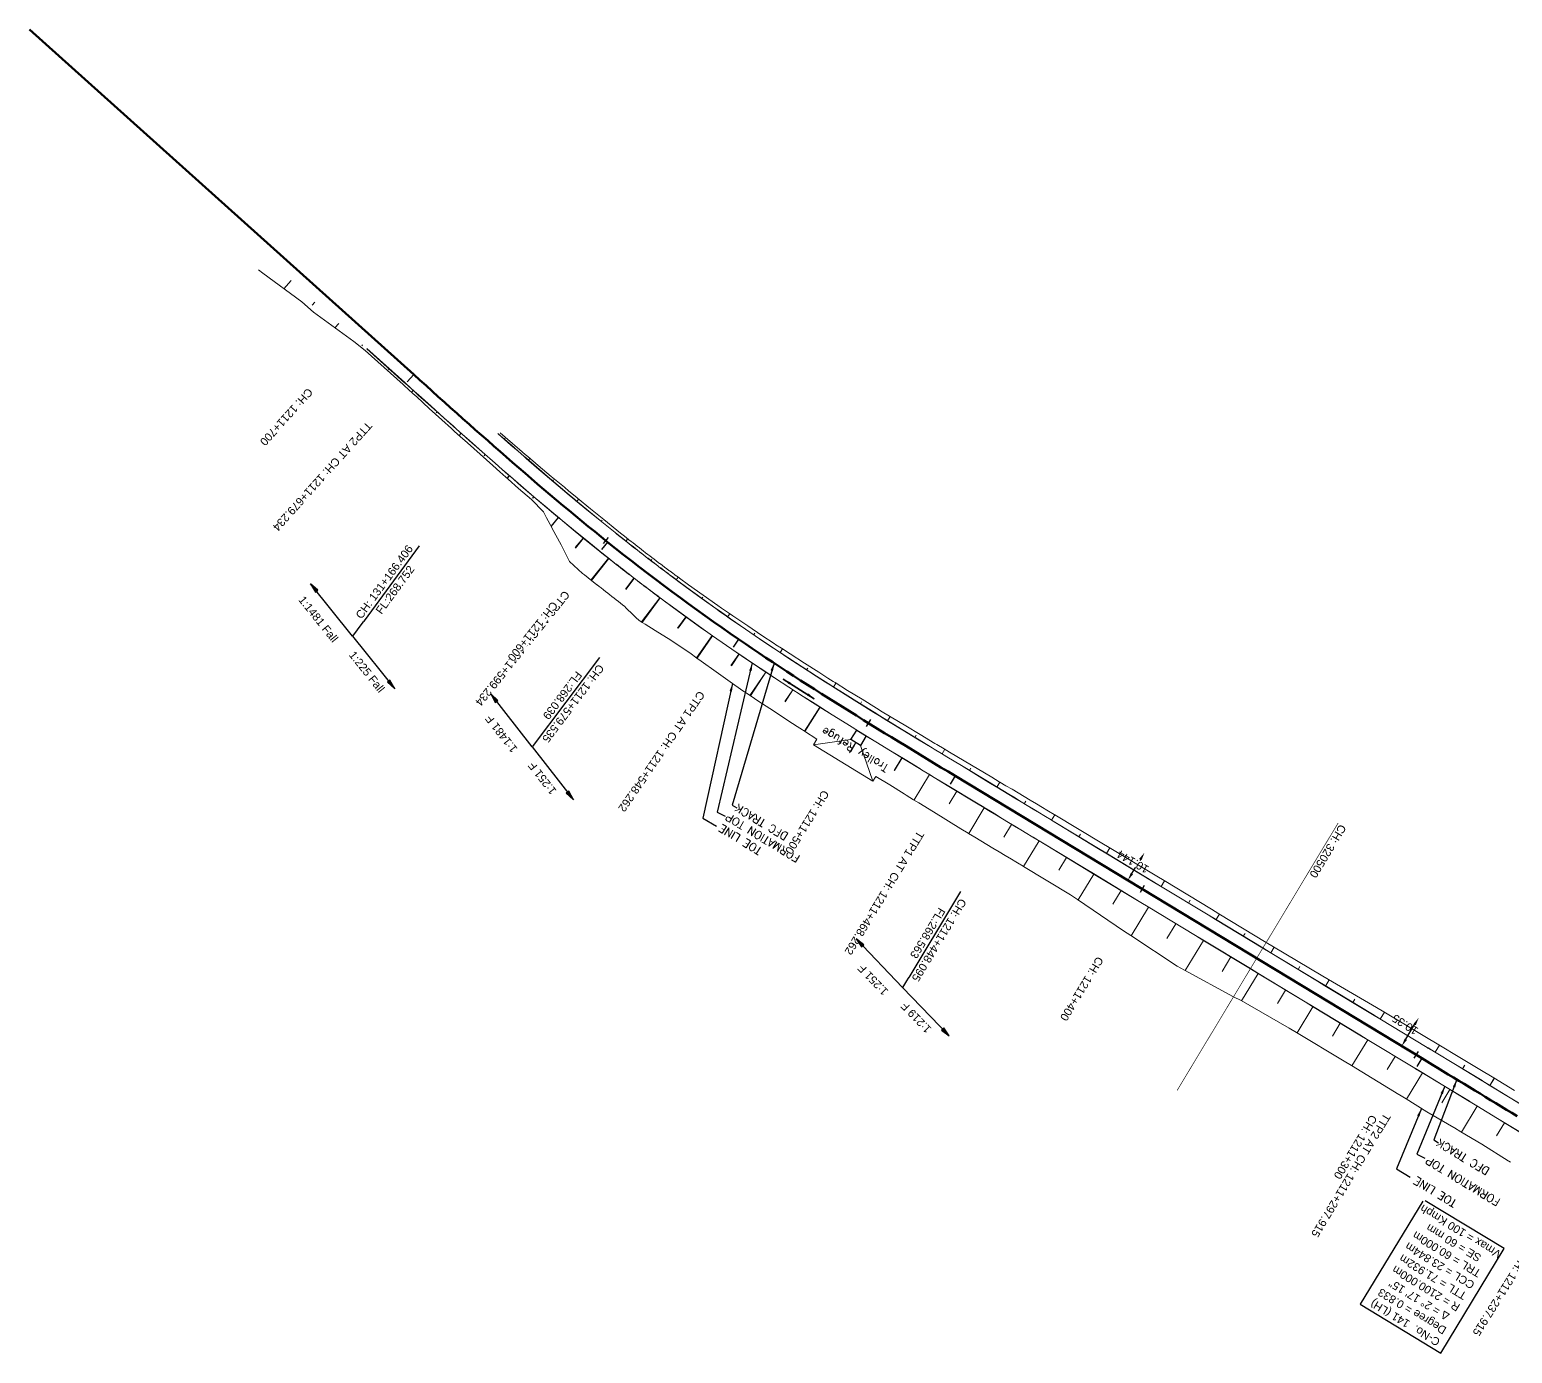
# Model space of a CAD drawing. Header units: metres. Extents: x 627595 to 629620, y 3389808 to 3391758.
# Drawn here: x 627595.2 to 628058.3, y 3391344.3 to 3391757.7 of the extents above; entities that cross this region are included whole.
import ezdxf
from ezdxf.enums import TextEntityAlignment as Align

# ---------------------------------------------------------------- set-up
doc = ezdxf.new("R2010")
doc.units = ezdxf.units.M
doc.header["$PDMODE"] = 35
doc.header["$PDSIZE"] = 0.5
doc.linetypes.add('CENTER2', pattern=[28.575, 19.05, -3.175, 3.175, -3.175])
doc.linetypes.add('PHANTOM2', pattern=[1.25, 0.625, -0.125, 0.125, -0.125, 0.125, -0.125])
for name, color, linetype, lineweight in [('C-ALIG-DG-CURVE', 1, 'CENTER2', 70), ('C-ALIG-DG-LINE', 1, 'CENTER2', 70), ('C-ALIG-DG-SPIRAL', 1, 'CENTER2', 70), ('C-ALIG-LABL', 7, 'Continuous', 25), ('C-ALIG-LABL-DG', 1, 'Continuous', 25), ('C-ALIG-LABL-DG-MARK', 1, 'Continuous', 25), ('Existing Chainage', 7, 'Continuous', 0), ('MATCH LINE', 7, 'Continuous', 0), ('PROPOSED DFCC TOE LINE', 239, 'Continuous', 0), ('PROPOSED DFCC TOE SLOPES', 239, 'Continuous', 0), ('PROPOSED DFCC TRACK', 1, 'Continuous', 0), ('PROPOSED FORMATION LINE - PLAN', 187, 'Continuous', 0)]:
    doc.layers.add(name, color=color, linetype=linetype, lineweight=lineweight)
doc.layers.add('DIMENSION', color=7, linetype='Continuous')
doc.layers.add('Trolley Refuse', color=10, linetype='Continuous')
doc.styles.add('Arial', font='arial.ttf')
doc.styles.get("Standard").update_dxf_attribs({"font": 'simplex.shx'})
doc.styles.add('Style-Arial', font='arial.ttf')
doc.dimstyles.new('ISO-25', dxfattribs={"dimtxt": 2.5, "dimasz": 2.5, "dimexe": 1.25, "dimexo": 0.625, "dimtad": 1, "dimtxsty": 'Standard', "dimcen": 2.5, "dimadec": 0, "dimazin": 0, "dimtfac": 1, "dimtmove": 0, "dimatfit": 3, "dimfxl": 1, "dimarcsym": 0})
doc.dimstyles.get("Standard").update_dxf_attribs({"dimtxt": 0.18, "dimasz": 0.18, "dimexe": 0.18, "dimexo": 0.0625, "dimgap": 0.09, "dimtad": 0, "dimtih": 1, "dimtoh": 1, "dimdec": 4, "dimzin": 0, "dimdsep": 46, "dimtxsty": 'Standard', "dimcen": 0.09, "dimadec": 0, "dimazin": 0, "dimtfac": 1, "dimtdec": 4, "dimtofl": 0, "dimtmove": 0, "dimatfit": 3, "dimfxl": 1, "dimtolj": 1, "dimtzin": 0, "dimarcsym": 0})

# ---------------------------------------------------------------- blocks, each defined once
blk = doc.blocks.new('*D147')
at = {"layer": 'Defpoints', "color": 0, "transparency": 16777216}
for p in [(628029.06, 3391449.09), (628029.06, 3391449.09), (628023.74, 3391440.21)]:
    blk.add_point(p, dxfattribs=at)
at = {"layer": 'DIMENSION', "color": 0, "lineweight": -2, "transparency": 16777216}
blk.add_line((628025.02, 3391442.36), (628027.78, 3391446.94), dxfattribs=at)
at = {"layer": 'DIMENSION', "color": 0, "transparency": 16777216}
for points in [[(628027.42, 3391447.16), (628028.13, 3391446.73), (628029.06, 3391449.09)], [(628024.67, 3391442.57), (628025.38, 3391442.14), (628023.74, 3391440.21)]]:
    blk.add_solid(points, dxfattribs=at)
at = {"layer": 'DIMENSION', "color": 0, "lineweight": 0, "transparency": 16777216, "insert": (628024.8, 3391446.97), "char_height": 2.5, "attachment_point": 5, "rotation": 148, "style": 'Style-Arial'}
blk.add_mtext('\\A1;10.35', dxfattribs=at)
blk = doc.blocks.new('TerminatorOpen_0.5')
at = {"color": 0, "linetype": 'ByBlock', "lineweight": -2}
for q in [(-1, 0.25), (-1, 0), (-1, -0.25)]:
    blk.add_line((0, 0), q, dxfattribs=at)
blk = doc.blocks.new('*D148')
at = {"layer": 'Defpoints', "color": 0, "transparency": 16777216}
for p in [(627943.41, 3391500.67), (627943.41, 3391500.67), (627938.18, 3391491.98)]:
    blk.add_point(p, dxfattribs=at)
at = {"layer": 'DIMENSION', "color": 0, "lineweight": -2, "transparency": 16777216}
for p, q in [((627942.12, 3391498.53), (627941.91, 3391498.19)), ((627939.47, 3391494.12), (627940.47, 3391495.78))]:
    blk.add_line(p, q, dxfattribs=at)
at = {"layer": 'DIMENSION', "color": 0, "transparency": 16777216}
for points in [[(627941.76, 3391498.74), (627942.48, 3391498.31), (627943.41, 3391500.67)], [(627939.11, 3391494.34), (627939.82, 3391493.91), (627938.18, 3391491.98)]]:
    blk.add_solid(points, dxfattribs=at)
at = {"layer": 'DIMENSION', "color": 0, "lineweight": 0, "transparency": 16777216, "insert": (627939.79, 3391497.79), "char_height": 2.5, "attachment_point": 5, "rotation": 150, "style": 'Style-Arial'}
blk.add_mtext('\\A1;10.144', dxfattribs=at)
blk = doc.blocks.new('Direction')
h = blk.add_hatch(color=256)
h.dxf.hatch_style = 1
h.paths.add_polyline_path([(-5.54, 0), (-4.75, -0.13), (-4.75, 0.13)])
blk.add_lwpolyline([(-5.54, 0), (-4.75, -0.13), (-4.75, 0.13)], close=True)
blk.add_lwpolyline([(0, 0), (-5.54, 0)])
blk = doc.blocks.new('Tick Hor')
blk.add_lwpolyline([(-0.5, 0), (0.5, 0)])

msp = doc.modelspace()

# ---------------------------------------------------------------- linework, layer by layer
at = {"layer": 'C-ALIG-DG-CURVE', "color": 1, "linetype": 'Continuous', "lineweight": 50, "flags": 128}
msp.add_lwpolyline([(627816.613, 3391567.3083, -0.01820634), (627775.676, 3391597.66)], format="xyb", dxfattribs=at)
at = {"layer": 'C-ALIG-DG-LINE', "color": 1, "linetype": 'Continuous', "lineweight": 50, "flags": 128}
for points in [[(627715.1391, 3391649.9421), (627595.1692, 3391757.6655)], [(628029.9964, 3391436.4263), (627884.2494, 3391524.6062)]]:
    msp.add_lwpolyline(points, dxfattribs=at)
at = {"layer": 'C-ALIG-DG-SPIRAL', "color": 1, "linetype": 'Continuous', "lineweight": 50, "flags": 128}
for points in [[(627884.2494, 3391524.6062), (627882.0414, 3391525.9422), (627879.8336, 3391527.2783), (627877.6261, 3391528.6151), (627875.4191, 3391529.9525), (627873.2128, 3391531.2911), (627871.0072, 3391532.6309), (627868.8026, 3391533.9724), (627866.5991, 3391535.3156), (627864.3969, 3391536.661), (627862.1961, 3391538.0087), (627859.997, 3391539.359), (627857.7996, 3391540.7122), (627855.6041, 3391542.0686), (627853.4107, 3391543.4283), (627851.2196, 3391544.7917), (627849.031, 3391546.159), (627846.8449, 3391547.5304), (627844.6616, 3391548.9063), (627842.4813, 3391550.2868), (627840.3041, 3391551.6723), (627838.1302, 3391553.0629), (627835.9598, 3391554.459), (627833.793, 3391555.8607), (627831.6301, 3391557.2684), (627829.4712, 3391558.6822), (627827.3165, 3391560.1024), (627825.1662, 3391561.5293), (627823.0205, 3391562.9631), (627820.8796, 3391564.404), (627818.7437, 3391565.8523), (627816.613, 3391567.3083)], [(628059.7751, 3391418.3442), (628058.1237, 3391419.3536), (628056.4718, 3391420.3622), (628054.8194, 3391421.37), (628053.1665, 3391422.3771), (628051.5133, 3391423.3835), (628049.8596, 3391424.3893), (628048.2056, 3391425.3944), (628046.5513, 3391426.399), (628044.8966, 3391427.4032), (628043.2417, 3391428.4069), (628041.5866, 3391429.4102), (628039.9312, 3391430.4131), (628038.2757, 3391431.4158), (628036.62, 3391432.4182), (628034.9642, 3391433.4204), (628033.3083, 3391434.4225), (628031.6524, 3391435.4244), (628029.9964, 3391436.4264)]]:
    msp.add_lwpolyline(points, dxfattribs=at)
at = {"layer": 'C-ALIG-LABL-DG-MARK', "color": 1, "linetype": 'Continuous', "lineweight": 25}
for p, q in [((627715.1391, 3391649.9421), (627713.1353, 3391647.7094)), ((627775.676, 3391597.66), (627773.8027, 3391595.3167)), ((627816.613, 3391567.3083), (627814.9151, 3391564.8349)), ((627884.2494, 3391524.6062), (627882.6964, 3391522.0395)), ((628029.9964, 3391436.4264), (628028.4435, 3391433.8596))]:
    msp.add_line(p, q, dxfattribs=at)
at = {"layer": 'MATCH LINE', "linetype": 'PHANTOM2', "ltscale": 15, "const_width": 0.2}
msp.add_lwpolyline([(628003.8792, 3391509.8975), (627953.5845, 3391426.3745)], dxfattribs=at)
at = {"layer": 'PROPOSED DFCC TOE LINE', "lineweight": 0, "flags": 128}
for points in [[(627700.0212, 3391657.4938), (627700.021, 3391657.494), (627696.456, 3391660.239), (627683.875, 3391669.447), (627680.199, 3391672.617), (627667.967, 3391681.666), (627666.701, 3391682.622)], [(628057.703, 3391403.9824), (628057.2111, 3391404.2993), (628056.9775, 3391404.4487), (628048.7599, 3391409.5765), (628042.2401, 3391413.4666), (628040.193, 3391414.6845), (628039.9738, 3391414.8148), (628031.5544, 3391419.6938), (628025.0983, 3391423.7195), (628023.0707, 3391424.9792), (628022.8532, 3391425.114), (628008.0217, 3391434.1301), (628005.7549, 3391435.5317), (627990.9074, 3391444.4791), (627988.6351, 3391445.8716), (627973.5551, 3391454.4348), (627971.1858, 3391455.6591), (627955.9178, 3391463.9192), (627953.5946, 3391465.2199), (627939.0989, 3391474.7564), (627936.8931, 3391476.2512), (627922.5204, 3391485.991), (627920.3222, 3391487.4839), (627905.642, 3391496.3665), (627905.4801, 3391496.4623), (627903.7293, 3391497.4981), (627903.1837, 3391497.8208), (627901.8165, 3391498.6294), (627899.9035, 3391499.7605), (627897.9904, 3391500.8913), (627896.0771, 3391502.0218), (627894.1753, 3391503.1713), (627892.2741, 3391504.3219), (627890.3728, 3391505.4722), (627888.4771, 3391506.6319), (627888.3168, 3391506.7302), (627886.0484, 3391508.1219), (627877.4628, 3391513.3892), (627872.9141, 3391516.1803), (627871.2643, 3391517.1932), (627868.9714, 3391518.602), (627868.3611, 3391518.9772), (627863.8053, 3391521.7822), (627859.487, 3391524.4501), (627858.5573, 3391522.9283), (627839.971, 3391534.2834), (627841.0614, 3391536.0682), (627837.1659, 3391538.5837), (627836.5437, 3391538.9874), (627834.9233, 3391540.0414), (627832.0257, 3391541.9362), (627827.5017, 3391544.8868), (627822.9863, 3391547.8619), (627820.2263, 3391549.6977), (627818.4821, 3391550.8649), (627817.9636, 3391551.213), (627814.025, 3391553.949), (627809.6046, 3391557.0961), (627804.8989, 3391560.4246), (627803.5756, 3391561.3784), (627801.3372, 3391563.0021), (627800.2328, 3391563.808), (627795.4651, 3391567.0491), (627790.5291, 3391570.0656), (627787.4735, 3391571.9537), (627786.7496, 3391572.4032), (627786.5199, 3391572.5459), (627786.026, 3391572.8532), (627785.607, 3391573.1141), (627785.3085, 3391573.3117), (627784.696, 3391573.9105), (627784.287, 3391574.3109), (627784.0842, 3391574.5096), (627783.4728, 3391575.109), (627782.862, 3391575.7086), (627782.2518, 3391576.3086), (627781.642, 3391576.9088), (627781.4132, 3391577.1343), (627781.0329, 3391577.5093), (627780.3988, 3391578.0769), (627779.7288, 3391578.597), (627779.0591, 3391579.1177), (627778.3899, 3391579.6389), (627777.7211, 3391580.1607), (627777.0528, 3391580.683), (627776.938, 3391580.7728), (627776.3846, 3391581.2055), (627775.7166, 3391581.7282), (627775.049, 3391582.2515), (627774.3819, 3391582.7753), (627773.7138, 3391583.2978), (627773.0425, 3391583.8164), (627772.3931, 3391584.3189), (627772.3717, 3391584.3355), (627771.7013, 3391584.8552), (627770.8188, 3391585.5408), (627768.4683, 3391587.3763), (627767.8468, 3391587.8639), (627763.8415, 3391591.5388), (627761.1601, 3391596.8056), (627758.3918, 3391601.9116), (627758.2418, 3391602.195), (627756.6566, 3391605.2317), (627755.7126, 3391607.0765), (627751.9314, 3391610.9065), (627747.8889, 3391614.422), (627744.648, 3391617.2654), (627743.8654, 3391617.9551), (627742.0751, 3391619.5372), (627739.8589, 3391621.5036), (627735.8682, 3391625.066), (627731.8912, 3391628.6398), (627729.6884, 3391630.6278), (627727.9238, 3391632.2205), (627726.8986, 3391633.1472), (627723.9636, 3391635.8054), (627720.0109, 3391639.395), (627716.0638, 3391642.9873), (627714.8602, 3391644.0837), (627712.1204, 3391646.58), (627711.8208, 3391646.853), (627700.0212, 3391657.4938)], [(627742.1128, 3391631.7854), (627745.9538, 3391628.4655), (627748.1882, 3391626.5488), (627749.9919, 3391625.0073), (627750.78, 3391624.3355), (627754.0416, 3391621.5667), (627758.1047, 3391618.1458), (627762.1825, 3391614.7465), (627763.6379, 3391613.5421), (627766.0504, 3391611.5565), (627766.2767, 3391611.3709), (627770.3792, 3391608.0099), (627774.4952, 3391604.6693), (627778.6233, 3391601.3477), (627779.2258, 3391600.867), (627781.5053, 3391599.058), (627782.3609, 3391598.382), (627783.0112, 3391597.8699), (627783.0319, 3391597.8536), (627783.6622, 3391597.3587), (627784.3139, 3391596.8484), (627784.9663, 3391596.339), (627785.6194, 3391595.8306), (627786.2733, 3391595.323), (627786.9278, 3391594.8164), (627787.4704, 3391594.3975), (627787.5831, 3391594.3107), (627788.239, 3391593.806), (627788.8957, 3391593.3021), (627789.5531, 3391592.7992), (627790.2112, 3391592.2972), (627790.87, 3391591.7961), (627791.5295, 3391591.2959), (627791.942, 3391590.9844), (627792.1901, 3391590.7972), (627792.8514, 3391590.2995), (627793.5134, 3391589.8026), (627794.176, 3391589.3067), (627794.8394, 3391588.8117), (627795.0596, 3391588.6477), (627795.5035, 3391588.3177), (627796.1682, 3391587.8245), (627796.4482, 3391587.6173), (627796.8337, 3391587.3324), (627797.2883, 3391586.9969), (627797.4998, 3391586.8411), (627798.1666, 3391586.3508), (627800.985, 3391584.292), (627805.5611, 3391581.0212), (627810.1664, 3391577.7923), (627811.2625, 3391577.0317), (627813.4836, 3391575.4996), (627814.7964, 3391574.5998), (627819.4526, 3391571.4464), (627823.8578, 3391568.506), (627827.7736, 3391565.9289), (627828.2851, 3391565.5948), (627830.0064, 3391564.474), (627832.7327, 3391562.7108), (627837.1877, 3391559.834), (627841.6603, 3391556.98), (627844.5385, 3391555.1601), (627846.1491, 3391554.1469), (627846.7678, 3391553.7587), (627850.652, 3391551.3313), (627855.1687, 3391548.5331), (627859.6973, 3391545.7491), (627861.4766, 3391544.6605), (627863.7297, 3391543.2953), (627864.2419, 3391542.9863), (627868.8018, 3391540.2434), (627873.3692, 3391537.5081), (627877.9431, 3391534.7782), (627878.5563, 3391534.4125), (627880.8617, 3391533.0392), (627882.5218, 3391532.0511), (627887.1042, 3391529.3249), (627895.7583, 3391524.1707), (627898.0415, 3391522.8036), (627898.2029, 3391522.707), (627900.1096, 3391521.5655), (627902.0164, 3391520.4243), (627903.9233, 3391519.2832), (627905.8304, 3391518.1425), (627907.7377, 3391517.0019), (627909.645, 3391515.8616), (627911.5551, 3391514.7256), (627912.9187, 3391513.9112), (627913.463, 3391513.5862), (627915.2095, 3391512.5434), (627915.371, 3391512.447), (627930.0962, 3391503.6388), (627932.3682, 3391502.2678), (627947.2189, 3391493.3181), (627949.4974, 3391491.9434), (627964.3337, 3391482.9699), (627966.6085, 3391481.5893), (627981.4264, 3391472.5851), (627983.7016, 3391471.2052), (627998.6072, 3391462.3538), (628000.909, 3391461.0102), (628015.882, 3391452.2701), (628018.1838, 3391450.9265), (628033.0762, 3391442.011), (628033.2953, 3391441.8789), (628035.3397, 3391440.6459), (628041.8648, 3391436.7198), (628050.2109, 3391431.6762), (628050.4298, 3391431.5437), (628052.4757, 3391430.3085), (628058.9991, 3391426.3646)]]:
    msp.add_lwpolyline(points, dxfattribs=at)
at = {"layer": 'PROPOSED DFCC TOE SLOPES', "linetype": 'Continuous', "lineweight": 0, "flags": 128}
for points in [[(627676.8574, 3391679.2847), (627674.5939, 3391676.7635)], [(627684.2984, 3391672.6042), (627683.4072, 3391671.6116)], [(627691.7392, 3391665.9234), (627690.5298, 3391664.5764)], [(627691.7394, 3391665.9233), (627690.53, 3391664.5762)], [(627699.1802, 3391659.2425), (627698.8879, 3391658.917)]]:
    msp.add_lwpolyline(points, dxfattribs=at)
at = {"layer": 'PROPOSED DFCC TOE SLOPES', "flags": 128}
for points in [[(627707.5413, 3391651.669), (627707.304, 3391651.4047)], [(627707.5415, 3391651.6689), (627707.3041, 3391651.4045)], [(627714.9826, 3391644.9883), (627714.4808, 3391644.4294)], [(627714.9866, 3391644.9847), (627714.4852, 3391644.4254)], [(627722.4327, 3391638.3097), (627722.1574, 3391638.0027)], [(627722.4453, 3391638.2984), (627722.1707, 3391637.9907)], [(627729.9062, 3391631.64), (627729.3087, 3391630.9705)], [(627729.9308, 3391631.618), (627729.3361, 3391630.9457)], [(627743.4417, 3391629.7525), (627743.6624, 3391630.0039)], [(627737.4208, 3391624.9923), (627737.0965, 3391624.6257)], [(627737.4531, 3391624.9639), (627737.1308, 3391624.5953)], [(627750.9355, 3391623.212), (627751.4302, 3391623.7835)], [(627744.9807, 3391618.3809), (627744.2849, 3391617.5854)], [(627745.0259, 3391618.3417), (627744.3362, 3391617.5402)], [(627758.4724, 3391616.7419), (627758.7454, 3391617.063)], [(627752.6055, 3391611.8187), (627752.2367, 3391611.3902)], [(627752.6607, 3391611.7713), (627752.2959, 3391611.3391)], [(627766.0609, 3391610.3519), (627766.6526, 3391611.0629)], [(627760.3028, 3391605.3218), (627758.021, 3391602.618)], [(627760.3701, 3391605.2654), (627758.0857, 3391602.494)], [(627773.7117, 3391604.0588), (627774.0166, 3391604.4346)], [(627768.0867, 3391598.9052), (627765.6154, 3391595.9069)], [(627768.1605, 3391598.8449), (627765.7003, 3391595.7824)], [(627781.4371, 3391597.8739), (627782.0388, 3391598.6365)], [(627775.9566, 3391592.5824), (627770.5, 3391585.7897)], [(627776.0426, 3391592.5142), (627770.6864, 3391585.6442)], [(627789.2467, 3391591.8015), (627789.5445, 3391592.1901)], [(627797.1419, 3391585.8409), (627797.7494, 3391586.6576)], [(627783.9288, 3391586.3655), (627781.2509, 3391582.9309)], [(627784.0149, 3391586.2994), (627781.3863, 3391582.8259)], [(627791.9888, 3391580.2648), (627786.2666, 3391572.7035)], [(627792.0764, 3391580.1995), (627786.4765, 3391572.573)], [(627805.1216, 3391579.9935), (627805.4418, 3391580.4369)], [(627800.1371, 3391574.2815), (627797.5808, 3391570.8)], [(627800.2232, 3391574.2187), (627797.7216, 3391570.7088)], [(627813.1815, 3391574.2599), (627813.8661, 3391575.2374)], [(627808.3665, 3391568.4148), (627803.4278, 3391561.4857)], [(627808.4589, 3391568.3498), (627803.6225, 3391561.3447)], [(627821.3291, 3391568.6424), (627821.692, 3391569.1759)], [(627829.5541, 3391563.1246), (627830.315, 3391564.2744)], [(627816.6882, 3391562.6684), (627814.2313, 3391559.1099)], [(627816.7681, 3391562.614), (627814.3558, 3391559.0225)], [(627825.0692, 3391557.0382), (627820.1659, 3391549.7381)], [(627825.1502, 3391556.9848), (627820.3407, 3391549.6216)], [(627837.8576, 3391557.7044), (627838.2469, 3391558.307)], [(627833.5224, 3391551.5161), (627831.1048, 3391547.8149)], [(627833.5842, 3391551.4763), (627831.2026, 3391547.7513)], [(627846.2255, 3391552.3566), (627847.0152, 3391553.6041)], [(627842.0092, 3391546.0894), (627837.1973, 3391538.5634)], [(627842.0652, 3391546.0542), (627837.3187, 3391538.485)], [(627854.6493, 3391547.0753), (627855.0493, 3391547.718)], [(627863.1195, 3391541.8421), (627863.936, 3391543.1709)], [(627851.6995, 3391535.9488), (627839.971, 3391534.2834)], [(627871.6274, 3391536.6438), (627872.053, 3391537.3427)], [(627853.1928, 3391535.0365), (627851.2285, 3391531.8212)], [(627854.6862, 3391534.1241), (627858.5573, 3391522.9283)], [(627880.1621, 3391531.4633), (627881.0495, 3391532.9275)], [(627867.652, 3391530.225), (627865.2524, 3391526.2978)], [(627867.6709, 3391530.2135), (627865.2827, 3391526.2792)], [(627888.7128, 3391526.2887), (627889.175, 3391527.0525)], [(627876.2192, 3391525.0245), (627871.4109, 3391517.1032)], [(627876.2279, 3391525.0193), (627871.4302, 3391517.0913)], [(627897.2684, 3391521.1124), (627898.2251, 3391522.6937)], [(627884.7833, 3391519.8418), (627882.3685, 3391515.8514)], [(627884.784, 3391519.8414), (627882.3696, 3391515.8508)], [(627893.3399, 3391514.6649), (627888.4791, 3391506.6307)], [(627905.8243, 3391515.9359), (627906.3153, 3391516.7474)], [(627914.3802, 3391510.7594), (627915.3932, 3391512.4337)], [(627914.3802, 3391510.7594), (627915.3932, 3391512.4337)], [(627901.8958, 3391509.4884), (627899.4658, 3391505.4719)], [(627910.4518, 3391504.3119), (627905.6439, 3391496.3653)], [(627922.9361, 3391505.5829), (627923.4556, 3391506.4416)], [(627919.0077, 3391499.1354), (627916.6037, 3391495.1619)], [(627931.492, 3391500.4064), (627932.5514, 3391502.1574)], [(627927.5636, 3391493.9589), (627922.6782, 3391485.8841)], [(627940.048, 3391495.2299), (627940.5822, 3391496.1128)], [(627948.6039, 3391490.0533), (627949.6804, 3391491.8327)], [(627936.1195, 3391488.7823), (627933.5435, 3391484.5246)], [(627957.1598, 3391484.8768), (627957.6984, 3391485.7671)], [(627944.6754, 3391483.6058), (627939.258, 3391474.6518)], [(627965.7157, 3391479.7003), (627966.7913, 3391481.4782)], [(627953.2314, 3391478.4293), (627950.4248, 3391473.7905)], [(627974.2716, 3391474.5238), (627974.8045, 3391475.4045)], [(627961.7873, 3391473.2528), (627956.0854, 3391463.8285)], [(627982.8276, 3391469.3473), (627983.8855, 3391471.0959)], [(627970.3432, 3391468.0763), (627967.6171, 3391463.5705)], [(627978.8991, 3391462.8998), (627973.7207, 3391454.3408)], [(627991.3835, 3391464.1708), (627991.9338, 3391465.0803)], [(627987.455, 3391457.7233), (627984.9374, 3391453.5621)], [(627999.9394, 3391458.9943), (628001.0938, 3391460.9023)], [(627996.011, 3391452.5468), (627991.0704, 3391444.3809)], [(628008.4953, 3391453.8178), (628009.1132, 3391454.8391)], [(628017.0512, 3391448.6413), (628018.3674, 3391450.8166)], [(628004.5669, 3391447.3703), (628002.1012, 3391443.2948)], [(628025.6071, 3391443.4648), (628026.2773, 3391444.5724)], [(628025.6072, 3391443.4647), (628026.2773, 3391444.5724)], [(628013.1228, 3391442.1938), (628008.1843, 3391434.0313)], [(628034.1631, 3391438.2882), (628035.5229, 3391440.5357)], [(628034.1654, 3391438.2868), (628035.526, 3391440.5338)], [(628021.6787, 3391437.0173), (628019.204, 3391432.927)], [(628042.7194, 3391433.1072), (628043.4057, 3391434.2405)], [(628042.7247, 3391433.104), (628043.4119, 3391434.2368)], [(628030.2334, 3391431.8414), (628025.2574, 3391423.6203)], [(628051.2745, 3391427.9174), (628052.6581, 3391430.1982)], [(628051.2882, 3391427.9091), (628052.6766, 3391430.187)], [(628038.7837, 3391426.6641), (628036.281, 3391422.5346)], [(628047.3241, 3391421.4833), (628042.3937, 3391413.375)], [(628055.8494, 3391416.2871), (628053.3868, 3391412.2565)]]:
    msp.add_lwpolyline(points, dxfattribs=at)
at = {"layer": 'PROPOSED FORMATION LINE - PLAN', "lineweight": 0, "flags": 128}
for points in [[(628061.9513, 3391412.5546), (628053.6669, 3391417.622), (628047.1695, 3391421.5775), (628045.1305, 3391422.8161), (628044.9121, 3391422.9487), (628036.5832, 3391427.9982), (628030.0717, 3391431.9393), (628028.0293, 3391433.175), (628027.8104, 3391433.3075), (628012.9599, 3391442.2923), (628010.6798, 3391443.6718), (627995.8481, 3391452.6453), (627993.568, 3391454.0248), (627978.7363, 3391462.9983), (627976.4596, 3391464.3758), (627961.6244, 3391473.3513), (627959.3477, 3391474.7288), (627944.5126, 3391483.7044), (627942.2358, 3391485.0819), (627927.4007, 3391494.0574), (627925.1304, 3391495.431), (627910.4498, 3391504.3131), (627910.2889, 3391504.4104), (627908.5485, 3391505.4634), (627908.0061, 3391505.7915), (627906.6472, 3391506.6137), (627904.7459, 3391507.7641), (627902.8445, 3391508.9144), (627900.9432, 3391510.0647), (627899.0419, 3391511.2151), (627897.1406, 3391512.3654), (627895.2393, 3391513.5157), (627893.338, 3391514.6661), (627893.1771, 3391514.7634), (627890.9002, 3391516.141), (627882.2823, 3391521.355), (627877.7185, 3391524.1167), (627876.0643, 3391525.1184), (627873.7661, 3391526.5109), (627873.1545, 3391526.8817), (627868.5917, 3391529.6524), (627864.0315, 3391532.4311), (627859.4752, 3391535.2201), (627858.9632, 3391535.5345), (627856.7089, 3391536.9211), (627854.9245, 3391538.0218), (627850.3808, 3391540.8384), (627845.8454, 3391543.6722), (627841.9419, 3391546.1319), (627841.3201, 3391546.5256), (627839.7008, 3391547.5535), (627836.8063, 3391549.4008), (627832.3055, 3391552.3), (627827.8195, 3391555.2254), (627825.0801, 3391557.031), (627823.3499, 3391558.1793), (627822.8358, 3391558.5217), (627818.8983, 3391561.1637), (627814.4665, 3391564.1809), (627809.7846, 3391567.4219), (627808.4643, 3391568.346), (627806.2309, 3391569.9195), (627805.129, 3391570.7007), (627800.5, 3391574.017), (627795.8981, 3391577.3707), (627793.0563, 3391579.4703), (627792.384, 3391579.9703), (627792.1707, 3391580.1292), (627791.7122, 3391580.4711), (627791.3234, 3391580.7615), (627791.0411, 3391580.9727), (627790.3705, 3391581.475), (627789.9227, 3391581.8112), (627789.7006, 3391581.9782), (627789.0313, 3391582.4822), (627788.3625, 3391582.987), (627787.6944, 3391583.4925), (627787.0268, 3391583.9989), (627786.7763, 3391584.1892), (627786.3599, 3391584.506), (627785.6936, 3391585.014), (627785.0279, 3391585.5227), (627784.3627, 3391586.0323), (627783.6982, 3391586.5426), (627783.0343, 3391587.0537), (627782.371, 3391587.5656), (627782.2571, 3391587.6536), (627781.7083, 3391588.0783), (627781.0463, 3391588.5918), (627780.3848, 3391589.106), (627779.724, 3391589.6211), (627779.0637, 3391590.1369), (627778.4041, 3391590.6536), (627777.7661, 3391591.1545), (627777.7451, 3391591.171), (627777.0867, 3391591.6892), (627776.2203, 3391592.373), (627773.9133, 3391594.2047), (627773.3036, 3391594.6915), (627769.128, 3391598.0543), (627764.9779, 3391601.4455), (627760.8519, 3391604.8629), (627760.6249, 3391605.0521), (627758.2065, 3391607.0767), (627756.7482, 3391608.3042), (627752.6654, 3391611.7673), (627748.6018, 3391615.2499), (627745.3428, 3391618.0666), (627744.5557, 3391618.7498), (627742.755, 3391620.317), (627740.5254, 3391622.2649), (627736.5091, 3391625.7932), (627732.5051, 3391629.3324), (627730.2869, 3391631.3012), (627728.5116, 3391632.8806), (627727.4802, 3391633.7995), (627724.5268, 3391636.4356), (627720.5489, 3391639.9955), (627716.5761, 3391643.5581), (627715.3645, 3391644.6455), (627712.6065, 3391647.1214), (627712.3049, 3391647.3922), (627700.482, 3391658.007)], [(628061.9775, 3391412.5973), (628053.693, 3391417.6647), (628047.1954, 3391421.6202), (628045.1564, 3391422.8588), (628044.9381, 3391422.9914), (628036.6091, 3391428.0409), (628030.0976, 3391431.9821), (628028.0552, 3391433.2178), (628027.8363, 3391433.3502), (628012.9858, 3391442.3351), (628010.7057, 3391443.7146), (627995.874, 3391452.6881), (627993.5938, 3391454.0676), (627978.7621, 3391463.0411), (627976.4854, 3391464.4186), (627961.6503, 3391473.3941), (627959.3736, 3391474.7716), (627944.5385, 3391483.7471), (627942.2617, 3391485.1247), (627927.4266, 3391494.1002), (627925.1562, 3391495.4738), (627910.4757, 3391504.3558), (627910.3148, 3391504.4532), (627908.5744, 3391505.5062), (627908.032, 3391505.8343), (627906.6731, 3391506.6565), (627904.7717, 3391507.8068), (627902.8704, 3391508.9572), (627900.9691, 3391510.1075), (627899.0678, 3391511.2578), (627897.1665, 3391512.4082), (627895.2652, 3391513.5585), (627893.3639, 3391514.7089), (627893.203, 3391514.8062), (627890.9261, 3391516.1838), (627882.3082, 3391521.3978), (627877.7444, 3391524.1595), (627876.0902, 3391525.1611), (627873.792, 3391526.5537), (627873.1805, 3391526.9245), (627868.6177, 3391529.6951), (627864.0575, 3391532.4738), (627859.5014, 3391535.2627), (627858.9894, 3391535.5771), (627856.7351, 3391536.9637), (627854.9508, 3391538.0643), (627850.4072, 3391540.8808), (627845.872, 3391543.7146), (627841.9687, 3391546.1741), (627841.3468, 3391546.5678), (627839.7277, 3391547.5957), (627836.8332, 3391549.4429), (627832.3327, 3391552.3419), (627827.847, 3391555.2672), (627825.1077, 3391557.0727), (627823.3776, 3391558.2209), (627822.8635, 3391558.5633), (627818.9263, 3391561.2052), (627814.4948, 3391564.2221), (627809.8132, 3391567.4629), (627808.4931, 3391568.3869), (627806.2598, 3391569.9603), (627805.1579, 3391570.7414), (627800.5293, 3391574.0575), (627795.9277, 3391577.411), (627793.0861, 3391579.5105), (627792.4138, 3391580.0104), (627792.2006, 3391580.1693), (627791.7421, 3391580.5112), (627791.3534, 3391580.8016), (627791.071, 3391581.0127), (627790.4005, 3391581.515), (627789.9528, 3391581.8512), (627789.7307, 3391582.0182), (627789.0614, 3391582.5221), (627788.3927, 3391583.0268), (627787.7246, 3391583.5324), (627787.0571, 3391584.0387), (627786.8066, 3391584.229), (627786.3902, 3391584.5458), (627785.7239, 3391585.0537), (627785.0582, 3391585.5624), (627784.3932, 3391586.0719), (627783.7287, 3391586.5822), (627783.0649, 3391587.0933), (627782.4016, 3391587.6052), (627782.2877, 3391587.6932), (627781.739, 3391588.1178), (627781.0769, 3391588.6313), (627780.4155, 3391589.1455), (627779.7547, 3391589.6605), (627779.0945, 3391590.1763), (627778.435, 3391590.6929), (627777.797, 3391591.1938), (627777.776, 3391591.2103), (627777.1177, 3391591.7284), (627776.2513, 3391592.4123), (627773.9445, 3391594.2438), (627773.3348, 3391594.7306), (627769.1595, 3391598.0931), (627765.0097, 3391601.4841), (627760.8839, 3391604.9013), (627760.657, 3391605.0905), (627758.2386, 3391607.115), (627756.7805, 3391608.3425), (627752.6979, 3391611.8053), (627748.6345, 3391615.2877), (627745.3756, 3391618.1044), (627744.5885, 3391618.7875), (627742.7878, 3391620.3547), (627740.5583, 3391622.3025), (627736.5422, 3391625.8307), (627732.5383, 3391629.3698), (627730.3201, 3391631.3386), (627728.5449, 3391632.9179), (627727.5134, 3391633.8369), (627724.5601, 3391636.4729), (627720.5822, 3391640.0327), (627716.6095, 3391643.5953), (627715.3979, 3391644.6827), (627712.6399, 3391647.1586), (627712.3383, 3391647.4294), (627700.5154, 3391658.0442)], [(628065.9, 3391418.9898), (628057.5982, 3391424.0677), (628051.0906, 3391428.0294), (628049.049, 3391429.2696), (628048.8304, 3391429.4023), (628040.4941, 3391434.4563), (628033.9801, 3391438.3989), (628031.9376, 3391439.6347), (628031.7186, 3391439.7672), (628016.8682, 3391448.752), (628014.5881, 3391450.1315), (627999.7564, 3391459.105), (627997.4762, 3391460.4846), (627982.6445, 3391469.458), (627980.3678, 3391470.8355), (627965.5327, 3391479.8111), (627963.256, 3391481.1885), (627948.4208, 3391490.1641), (627946.1441, 3391491.5416), (627931.309, 3391500.5171), (627929.0386, 3391501.8907), (627914.3581, 3391510.7728), (627914.1972, 3391510.8701), (627912.4568, 3391511.9231), (627911.9144, 3391512.2513), (627910.5554, 3391513.0734), (627908.6541, 3391514.2238), (627906.7528, 3391515.3741), (627904.8515, 3391516.5245), (627902.9502, 3391517.6748), (627901.0489, 3391518.8251), (627899.1476, 3391519.9755), (627897.2462, 3391521.1258), (627897.0853, 3391521.2231), (627894.8084, 3391522.6007), (627886.1905, 3391527.8147), (627881.6284, 3391530.5754), (627879.9756, 3391531.5762), (627877.6801, 3391532.9671), (627877.0694, 3391533.3375), (627872.5148, 3391536.1031), (627867.9661, 3391538.8748), (627863.4247, 3391541.6548), (627862.9145, 3391541.968), (627860.6689, 3391543.3493), (627858.892, 3391544.4453), (627854.3695, 3391547.2487), (627849.8587, 3391550.0672), (627845.9789, 3391552.5119), (627845.3611, 3391552.9031), (627843.7525, 3391553.9242), (627840.8781, 3391555.7587), (627836.4114, 3391558.636), (627831.9624, 3391561.5372), (627829.2472, 3391563.3268), (627827.5329, 3391564.4646), (627827.0236, 3391564.8038), (627823.1244, 3391567.4202), (627818.7386, 3391570.406), (627814.1068, 3391573.6122), (627812.8008, 3391574.5264), (627810.5913, 3391576.083), (627809.5012, 3391576.8558), (627804.9219, 3391580.1366), (627800.3693, 3391583.4543), (627797.558, 3391585.5314), (627796.8929, 3391586.026), (627796.6819, 3391586.1832), (627796.2284, 3391586.5214), (627795.8437, 3391586.8088), (627795.5644, 3391587.0176), (627794.9011, 3391587.5146), (627794.4581, 3391587.8472), (627794.2383, 3391588.0124), (627793.5762, 3391588.511), (627792.9146, 3391589.0103), (627792.2536, 3391589.5105), (627791.5933, 3391590.0114), (627791.3454, 3391590.1997), (627790.9335, 3391590.5131), (627790.2743, 3391591.0156), (627789.6157, 3391591.5189), (627788.9577, 3391592.023), (627788.3004, 3391592.5278), (627787.6436, 3391593.0334), (627786.9874, 3391593.5398), (627786.8747, 3391593.6269), (627786.3318, 3391594.047), (627785.6769, 3391594.555), (627785.0225, 3391595.0638), (627784.3687, 3391595.5733), (627783.7156, 3391596.0836), (627783.063, 3391596.5947), (627782.4319, 3391597.0902), (627782.4111, 3391597.1066), (627781.7598, 3391597.6192), (627780.9027, 3391598.2957), (627778.6204, 3391600.1078), (627778.0172, 3391600.5893), (627773.885, 3391603.9172), (627769.7751, 3391607.2756), (627765.686, 3391610.6624), (627765.4611, 3391610.8499), (627763.0628, 3391612.8575), (627761.6163, 3391614.0752), (627757.5643, 3391617.5121), (627753.5285, 3391620.9709), (627750.2897, 3391623.7702), (627749.5072, 3391624.4494), (627747.7165, 3391626.0078), (627745.4986, 3391627.9455), (627741.5012, 3391631.4573), (627741.4338, 3391631.5168)], [(628065.9261, 3391419.0324), (628057.6243, 3391424.1104), (628051.1165, 3391428.0721), (628049.075, 3391429.3123), (628048.8563, 3391429.4451), (628040.52, 3391434.4991), (628034.006, 3391438.4417), (628031.9634, 3391439.6775), (628031.7445, 3391439.81), (628016.8941, 3391448.7948), (628014.614, 3391450.1743), (627999.7822, 3391459.1478), (627997.5021, 3391460.5273), (627982.6704, 3391469.5008), (627980.3937, 3391470.8783), (627965.5586, 3391479.8538), (627963.2818, 3391481.2313), (627948.4467, 3391490.2069), (627946.1699, 3391491.5844), (627931.3349, 3391500.5599), (627929.0645, 3391501.9335), (627914.384, 3391510.8156), (627914.2231, 3391510.9129), (627912.4826, 3391511.9659), (627911.9403, 3391512.294), (627910.5813, 3391513.1162), (627908.68, 3391514.2666), (627906.7787, 3391515.4169), (627904.8774, 3391516.5672), (627902.9761, 3391517.7176), (627901.0747, 3391518.8679), (627899.1734, 3391520.0182), (627897.2721, 3391521.1686), (627897.1112, 3391521.2659), (627894.8343, 3391522.6435), (627886.2164, 3391527.8575), (627881.6543, 3391530.6182), (627880.0015, 3391531.619), (627877.706, 3391533.0099), (627877.0953, 3391533.3802), (627872.5408, 3391536.1459), (627867.9921, 3391538.9175), (627863.4508, 3391541.6974), (627862.9407, 3391542.0106), (627860.6951, 3391543.3918), (627858.9183, 3391544.4879), (627854.3959, 3391547.2912), (627849.8853, 3391550.1096), (627846.0056, 3391552.5542), (627845.3878, 3391552.9454), (627843.7793, 3391553.9664), (627840.9051, 3391555.8008), (627836.4386, 3391558.6779), (627831.9899, 3391561.579), (627829.2748, 3391563.3685), (627827.5606, 3391564.5062), (627827.0513, 3391564.8454), (627823.1524, 3391567.4616), (627818.7669, 3391570.4472), (627814.1355, 3391573.6532), (627812.8295, 3391574.5673), (627810.6202, 3391576.1239), (627809.5301, 3391576.8966), (627804.9512, 3391580.1771), (627800.3989, 3391583.4946), (627797.5878, 3391585.5716), (627796.9228, 3391586.0661), (627796.7118, 3391586.2233), (627796.2583, 3391586.5615), (627795.8737, 3391586.8488), (627795.5944, 3391587.0577), (627794.9311, 3391587.5546), (627794.4881, 3391587.8872), (627794.2684, 3391588.0524), (627793.6063, 3391588.5509), (627792.9448, 3391589.0502), (627792.2838, 3391589.5503), (627791.6235, 3391590.0512), (627791.3757, 3391590.2395), (627790.9638, 3391590.5529), (627790.3046, 3391591.0553), (627789.6461, 3391591.5586), (627788.9882, 3391592.0626), (627788.3308, 3391592.5674), (627787.6741, 3391593.073), (627787.018, 3391593.5794), (627786.9053, 3391593.6665), (627786.3624, 3391594.0866), (627785.7075, 3391594.5945), (627785.0532, 3391595.1032), (627784.3995, 3391595.6127), (627783.7464, 3391596.123), (627783.0939, 3391596.634), (627782.4628, 3391597.1295), (627782.442, 3391597.1459), (627781.7907, 3391597.6585), (627780.9337, 3391598.3349), (627778.6516, 3391600.1469), (627778.0484, 3391600.6284), (627773.9165, 3391603.956), (627769.8068, 3391607.3142), (627765.718, 3391610.7008), (627765.4931, 3391610.8883), (627763.095, 3391612.8958), (627761.6485, 3391614.1135), (627757.5968, 3391617.5502), (627753.5611, 3391621.0088), (627750.3224, 3391623.808), (627749.54, 3391624.4871), (627747.7494, 3391626.0455), (627745.5316, 3391627.9832), (627741.5342, 3391631.4948), (627741.4669, 3391631.5542)]]:
    msp.add_lwpolyline(points, dxfattribs=at)
at = {"layer": 'Trolley Refuse'}
msp.add_lwpolyline([(627853.5242, 3391538.9355), (627856.5109, 3391537.1108), (627854.6862, 3391534.1241), (627851.6995, 3391535.9488)], close=True, dxfattribs=at)

# ---------------------------------------------------------------- block references
at = {"layer": 'C-ALIG-LABL-DG', "color": 1, "linetype": 'Continuous', "lineweight": 25}
for name, p, xscale, yscale, zscale, rotation in [('Tick Hor', (627775.0782, 3391598.1383), 2.5, 2.5, 2.5, 231.3051340999532), ('Direction', (627696.0646, 3391568.2368), 3.789791541545083, 3.789791541545083, 3.789791541545083, 128.6914053043929), ('Tick Hor', (627857.1438, 3391541.1169), 2.5, 2.5, 2.5, 238.309873853033), ('Direction', (627752.0907, 3391533.6849), 3.789791541545082, 3.789791541545082, 3.789791541545082, 127.9721707980283), ('Tick Hor', (627942.6536, 3391489.2705), 2.5, 2.5, 2.5, 238.8252211828872), ('Direction', (627867.8566, 3391458.5534), 3.789791541545082, 3.789791541545082, 3.789791541545082, 133.825221182875), ('Tick Hor', (628028.2128, 3391437.5055), 2.5, 2.5, 2.5, 238.8252211828872)]:
    msp.add_blockref(name, p, dxfattribs=dict(at, xscale=xscale, yscale=yscale, zscale=zscale, rotation=rotation))

# ---------------------------------------------------------------- texts
at = {"layer": 'C-ALIG-LABL-DG', "color": 1, "linetype": 'Continuous', "lineweight": 25, "insert": (627691.7301, 3391567.6112), "char_height": 2.5, "width": 16.820703, "attachment_point": 3, "rotation": 308.691405, "style": 'Arial', "bg_fill": 3, "box_fill_scale": 1.04, "bg_fill_color": 256, "bg_fill_true_color": 13158600, "bg_fill_transparency": 0}
msp.add_mtext('1:1481 Fall', dxfattribs=at)
at = {"layer": 'Existing Chainage', "lineweight": 0, "insert": (627995.8677, 3391493.118), "char_height": 2.5, "attachment_point": 6, "rotation": 238.945045, "line_spacing_factor": 0.6, "style": 'Style-Arial'}
msp.add_mtext('CH: 320500', dxfattribs=at)
at = {"layer": 'PROPOSED DFCC TOE LINE', "lineweight": 0}
for p in [(627811.4161, 3391509.6734), (628028.4633, 3391399.594)]:
    msp.add_text('TOE LINE', height=2.5, rotation=148.84422, dxfattribs=at).set_placement(p, align=Align.RIGHT)
at = {"layer": 'PROPOSED DFCC TRACK', "color": 10, "linetype": 'Continuous', "lineweight": -3, "ltscale": 5}
for p in [(627816.4328, 3391516.0203), (628035.5523, 3391411.4681)]:
    msp.add_text('DFC TRACK', height=2.5, rotation=149.068226, dxfattribs=at).set_placement(p, align=Align.RIGHT)
at = {"layer": 'PROPOSED FORMATION LINE - PLAN', "lineweight": 0}
for p in [(627813.4624, 3391513.2027), (628032.2019, 3391405.8997)]:
    msp.add_text('FORMATION TOP', height=2.5, rotation=148.84422, dxfattribs=at).set_placement(p, align=Align.RIGHT)
at = {"layer": 'Trolley Refuse'}
msp.add_text('Trolley Refuge', height=2.5, rotation=149.17669, dxfattribs=at).set_placement((627863.7658, 3391527.8079))

# ---------------------------------------------------------------- dimensions: what is measured, and where the dimension line sits
at = {"layer": 'DIMENSION', "color": 10, "lineweight": 0}
for base, p1, p2, angle, picture, middle, turn in [((627943.4096, 3391500.669), (627938.1768, 3391491.979), (627943.4096, 3391500.669), 58.944915, '*D148', (627939.7935, 3391497.793), 150), ((628029.0627, 3391449.0876), (628023.7389, 3391440.2122), (628029.0627, 3391449.0876), 59.043163, '*D147', (628024.7954, 3391446.9684), 148)]:
    dim = msp.add_linear_dim(base=base, p1=p1, p2=p2, angle=angle, dimstyle='Standard', override={"dimtxt": 2.5, "dimasz": 2.5, "dimexe": 0.125, "dimexo": 0.125, "dimgap": 0.125, "dimtad": 1, "dimtih": 0, "dimtoh": 0, "dimdec": 3, "dimzin": 11, "dimtxsty": 'Style-Arial', "dimsah": 1, "dimadec": 4, "dimazin": 3, "dimtmove": 2, "dimldrblk": 'TerminatorOpen_0.5', "dimfrac": 2, "dimtzin": 11}, dxfattribs=at)
    dim.commit()
    dim.dimension.update_dxf_attribs({"geometry": picture, "text_midpoint": middle, "dimtype": 161, "text_rotation": turn})

# ---------------------------------------------------------------- leaders
at = {"layer": 'PROPOSED DFCC TOE LINE', "lineweight": 0}
for points in [[(627814.7117, 3391553.472), (627805.4604, 3391511.4643), (627809.6775, 3391508.9065)], [(628029.9009, 3391420.7248), (628022.1433, 3391401.905), (628026.3605, 3391399.3472)]]:
    msp.add_leader(points, dimstyle='ISO-25', override={"dimtxt": 3, "dimasz": 2.5, "dimgap": 0.625, "dimtad": 0, "dimdec": 3, "dimzin": 2, "dimtdec": 3}, dxfattribs=at)
at = {"layer": 'PROPOSED DFCC TRACK', "color": 10, "linetype": 'Continuous', "lineweight": -3, "ltscale": 5}
for points in [[(627827.68, 3391559.8725), (627814.6071, 3391515.494), (627816.0878, 3391514.6045)], [(628040.9859, 3391429.7735), (628033.7266, 3391410.9417), (628035.2072, 3391410.0522)]]:
    msp.add_leader(points, dimstyle='ISO-25', override={"dimtxt": 3, "dimasz": 2.5, "dimgap": 0.625, "dimtad": 0, "dimdec": 3, "dimzin": 2, "dimtdec": 3}, dxfattribs=at)
at = {"layer": 'PROPOSED DFCC TRACK', "linetype": 'Continuous', "lineweight": 0}
for points in [[(627830.5635, 3391554.8009), (627840.2695, 3391548.7312)], [(627840.2695, 3391548.7312), (627830.5635, 3391554.8009)]]:
    msp.add_leader(points, dimstyle='ISO-25', override={"dimtxt": 3, "dimasz": 2.5, "dimtad": 0, "dimdec": 3, "dimzin": 2, "dimtdec": 3}, dxfattribs=at)
at = {"layer": 'PROPOSED FORMATION LINE - PLAN', "lineweight": 0}
for points in [[(627820.8949, 3391559.8842), (627809.871, 3391513.3159), (627812.3799, 3391512.0059)], [(628037.2074, 3391427.6782), (628028.4574, 3391406.4939), (628030.9663, 3391405.1838)]]:
    msp.add_leader(points, dimstyle='ISO-25', override={"dimtxt": 3, "dimasz": 2.5, "dimgap": 0.625, "dimtad": 0, "dimdec": 3, "dimzin": 2, "dimtdec": 3}, dxfattribs=at)

# ---------------------------------------------------------------- next in the draw order: texts
at = {"layer": 'C-ALIG-LABL-DG', "color": 1, "linetype": 'Continuous', "lineweight": 25, "char_height": 2.5, "style": 'Arial', "bg_fill": 3, "box_fill_scale": 1.04, "bg_fill_color": 256, "bg_fill_true_color": 13158600, "bg_fill_transparency": 0}
for s, insert, width, attachment_point, rotation in [('TTP2 AT CH: 1211+679.234', (627671.7912, 3391601.6412), 44.550921, 6, 228.093459), ('CH: 131+166.406\\PFL:268.752', (627707.6284, 3391583.9741), 27.413302, 5, 53.691405), ('CTP2 AT CH: 1211+599.234', (627735.1506, 3391546.9677), 44.850614, 6, 231.359773), ('1:225 Fall', (627696.6902, 3391563.9023), 14.858919, 1, 308.691405), ('CTP1 AT CH: 1211+548.262', (627779.883, 3391513.802), 44.835113, 6, 235.531897), ('1:251 F', (627752.6618, 3391529.3429), 11.415894, 9, 127.972171), ('CH: 1211+500', (627843.9582, 3391519.7592), 22.502814, 4, 238.309874), ('TTP1 AT CH: 1211+468.262', (627850.6538, 3391469.0783), 44.53542, 6, 238.825221), ('CH: 1211+400', (627929.6605, 3391467.7952), 22.502814, 4, 238.825221), ('1:251 F', (627863.5955, 3391457.5425), 11.415894, 7, 133.825221), ('1:219 F', (627868.8675, 3391454.2923), 11.415894, 9, 133.825221), ('TTP2 AT CH: 1211+297.915', (627996.4007, 3391380.8985), 44.580201, 6, 238.825007), ('CTP2 AT CH: 1211+237.915', (628046.7974, 3391350.0811), 44.879894, 6, 238.006496)]:
    msp.add_mtext(s, dxfattribs=dict(at, insert=insert, width=width, attachment_point=attachment_point, rotation=rotation))

# ---------------------------------------------------------------- next in the draw order: linework, layer by layer
at = {"layer": 'C-ALIG-DG-SPIRAL', "color": 1, "linetype": 'Continuous', "lineweight": 50, "flags": 128}
msp.add_lwpolyline([(627775.676, 3391597.66), (627773.663, 3391599.2748), (627771.6558, 3391600.8968), (627769.6542, 3391602.5257), (627767.6581, 3391604.1613), (627765.6672, 3391605.8032), (627763.6814, 3391607.4513), (627761.7005, 3391609.1054), (627759.7243, 3391610.765), (627757.7527, 3391612.4301), (627755.7854, 3391614.1003), (627753.8223, 3391615.7754), (627751.8633, 3391617.4552), (627749.908, 3391619.1394), (627747.9563, 3391620.8278), (627746.008, 3391622.5201), (627744.063, 3391624.2162), (627742.121, 3391625.9157), (627740.1818, 3391627.6184), (627738.2452, 3391629.3241), (627736.3111, 3391631.0326), (627734.3792, 3391632.7436), (627732.4494, 3391634.457), (627730.5214, 3391636.1723), (627728.595, 3391637.8896), (627726.6701, 3391639.6084), (627724.7464, 3391641.3286), (627722.8237, 3391643.0499), (627720.9018, 3391644.7722), (627718.9806, 3391646.4951), (627717.0597, 3391648.2185), (627715.1391, 3391649.9421)], dxfattribs=at)
at = {"layer": 'C-ALIG-LABL-DG', "color": 1, "linetype": 'Continuous', "lineweight": 25}
msp.add_line((627716.7893, 3391596.4412), (627696.0646, 3391568.2368), dxfattribs=at)

# ---------------------------------------------------------------- next in the draw order: block references
at = {"layer": 'C-ALIG-LABL-DG', "color": 1, "linetype": 'Continuous', "lineweight": 25, "xscale": 3.789791541545083, "yscale": 3.789791541545083, "zscale": 3.789791541545083, "rotation": 308.6914053043929}
msp.add_blockref('Direction', (627696.0646, 3391568.2368), dxfattribs=at)

# ---------------------------------------------------------------- next in the draw order: texts
at = {"layer": 'C-ALIG-LABL', "color": 1, "linetype": 'Continuous', "lineweight": 25, "insert": (628043.1678, 3391384.0418), "char_height": 2.5, "width": 30.026298, "attachment_point": 8, "rotation": 148.739588, "style": 'Arial', "bg_fill": 3, "box_fill_scale": 1.2, "bg_fill_color": 256, "bg_fill_true_color": 13158600, "bg_fill_transparency": 0}
msp.add_mtext('C-No.  141 (LH)     \\PDegree = 0.833\\PΔ = 2° 17\' 15"\\PR = 2100.000m\\PTTL = 71.932m\\PCCL = 23.844m\\PTRL = 60.000m\\PSE = 60 mm\\PVmax = 100 Kmph', dxfattribs=at)
at = {"layer": 'C-ALIG-LABL-DG', "color": 1, "linetype": 'Continuous', "lineweight": 25, "char_height": 2.5, "style": 'Arial', "bg_fill": 3, "box_fill_scale": 1.04, "bg_fill_color": 256, "bg_fill_true_color": 13158600, "bg_fill_transparency": 0}
for s, insert, width, attachment_point, rotation in [('CH: 1211+700', (627682.9186, 3391645.1398), 22.502814, 4, 228.078687), ('CH: 1211+579.535\\PFL:268.039', (627763.2601, 3391548.4923), 29.395754, 5, 232.972171), ('1:1481 F', (627747.7487, 3391533.1138), 13.377677, 7, 127.972171), ('CH: 1211+448.095\\PFL:268.563', (627877.4578, 3391474.4227), 29.395754, 5, 238.825221), ('CH: 1211+300', (628015.147, 3391418.3852), 22.502814, 4, 238.825221)]:
    msp.add_mtext(s, dxfattribs=dict(at, insert=insert, width=width, attachment_point=attachment_point, rotation=rotation))

# ---------------------------------------------------------------- next in the draw order: linework, layer by layer
at = {"layer": 'C-ALIG-LABL', "color": 1, "linetype": 'Continuous', "lineweight": 25}
msp.add_lwpolyline([(628030.3343, 3391391.8326), (628010.7673, 3391359.6004), (628035.9343, 3391344.3225), (628055.7607, 3391376.982), (628031.0938, 3391391.9565)], dxfattribs=at)
at = {"layer": 'C-ALIG-LABL-DG', "color": 1, "linetype": 'Continuous', "lineweight": 25}
for p, q in [((627773.1678, 3391561.6269), (627752.0907, 3391533.6849)), ((627885.9743, 3391488.4992), (627867.8566, 3391458.5534))]:
    msp.add_line(p, q, dxfattribs=at)

# ---------------------------------------------------------------- next in the draw order: block references
at = {"layer": 'C-ALIG-LABL-DG', "color": 1, "linetype": 'Continuous', "lineweight": 25, "xscale": 3.789791541545083, "yscale": 3.789791541545083, "zscale": 3.789791541545083}
for p, rotation in [((627752.0907, 3391533.6849), 307.9721707980283), ((627867.8566, 3391458.5534), 313.8252211828749)]:
    msp.add_blockref('Direction', p, dxfattribs=dict(at, rotation=rotation))

# ---------------------------------------------------------------- next in the draw order: texts
at = {"layer": 'C-ALIG-LABL-DG', "color": 1, "linetype": 'Continuous', "lineweight": 25, "insert": (627759.3863, 3391578.5481), "char_height": 2.5, "width": 22.502814, "attachment_point": 4, "rotation": 231.305134, "style": 'Arial', "bg_fill": 3, "box_fill_scale": 1.04, "bg_fill_color": 256, "bg_fill_true_color": 13158600, "bg_fill_transparency": 0}
msp.add_mtext('CH: 1211+600', dxfattribs=at)

doc.saveas('drawing.dxf')
